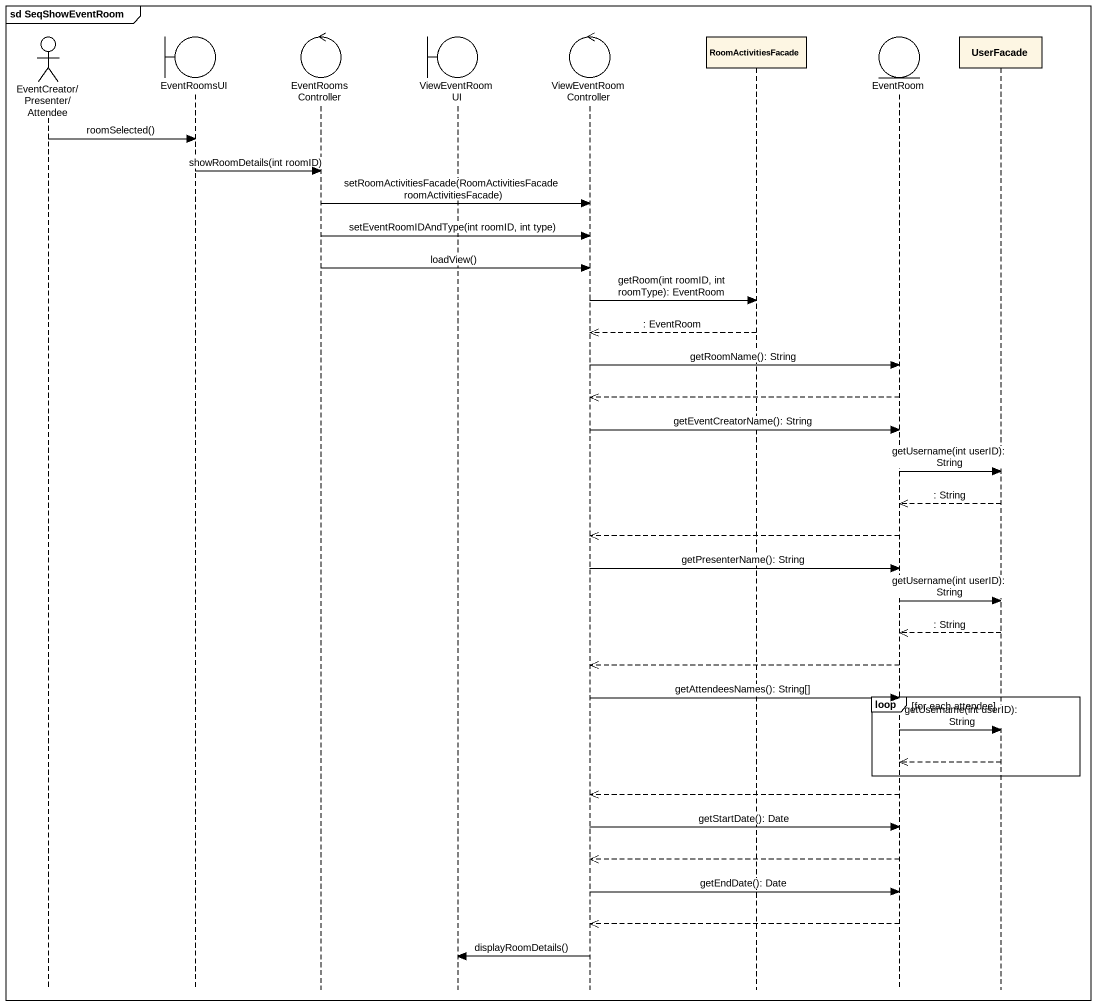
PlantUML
@startuml
mainframe sd SeqShowEventRoom
hide footbox
actor "EventCreator/Presenter/Attendee" as EventCreator_Presenter
boundary EventRoomsUI
control EventRoomsController
boundary ViewEventRoomUI
control ViewEventRoomController
participant RoomActivitiesFacade
entity EventRoom
participant UserFacade

EventCreator_Presenter -> EventRoomsUI : roomSelected()
EventRoomsUI -> EventRoomsController : showRoomDetails(int roomID)
EventRoomsController -> ViewEventRoomController : setRoomActivitiesFacade(RoomActivitiesFacade roomActivitiesFacade)
EventRoomsController -> ViewEventRoomController : setEventRoomIDAndType(int roomID, int type)
EventRoomsController -> ViewEventRoomController : loadView()
ViewEventRoomController -> RoomActivitiesFacade : getRoom(int roomID, int roomType): EventRoom
RoomActivitiesFacade -->> ViewEventRoomController : : EventRoom
ViewEventRoomController -> EventRoom : getRoomName(): String
EventRoom -->> ViewEventRoomController
ViewEventRoomController -> EventRoom : getEventCreatorName(): String
EventRoom -> UserFacade : getUsername(int userID): String
UserFacade -->> EventRoom : : String
EventRoom -->> ViewEventRoomController
ViewEventRoomController -> EventRoom : getPresenterName(): String
EventRoom -> UserFacade : getUsername(int userID): String
UserFacade -->> EventRoom : : String
EventRoom -->> ViewEventRoomController
loop for each attendee
  ViewEventRoomController -> EventRoom : getAttendeesNames(): String[]
  EventRoom -> UserFacade : getUsername(int userID): String
  UserFacade -->> EventRoom
end
EventRoom -->> ViewEventRoomController
ViewEventRoomController -> EventRoom : getStartDate(): Date
EventRoom -->> ViewEventRoomController
ViewEventRoomController -> EventRoom : getEndDate(): Date
EventRoom -->> ViewEventRoomController
ViewEventRoomController -> ViewEventRoomUI : displayRoomDetails()
@enduml
